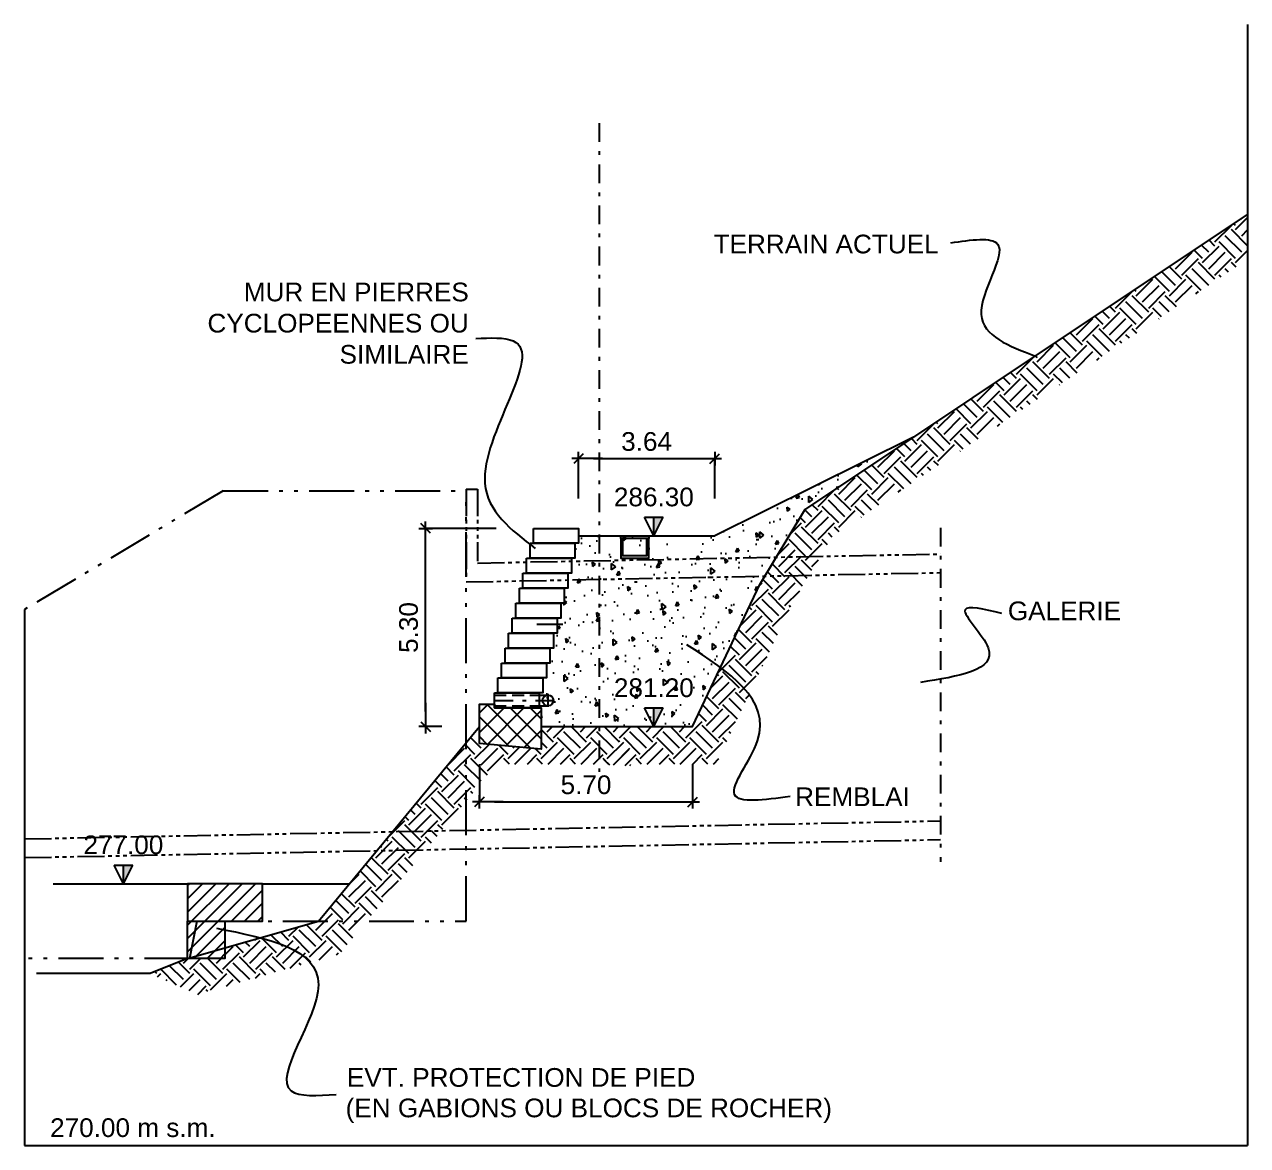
# Model space of a CAD drawing. Extents: x -236 to -84, y 532 to 751.
# Drawn here: x -191.66 to -158.97, y 563.36 to 593.33 of the extents above; entities that cross this region are included whole.
import ezdxf
from ezdxf.enums import TextEntityAlignment as Align

# ---------------------------------------------------------------- set-up
doc = ezdxf.new("R2010")
doc.units = 0
doc.header["$MEASUREMENT"] = 0
for name, pattern in [('ACAD_ISO04W100', [30, 24, -3, 0, -3]), ('ACAD_ISO05W100', [36, 24, -3, 0, -3, 0, -3, 0, -3]), ('ACAD_ISO12W100', [21, 12, -3, 0, -3, 0, -3]), ('NASCOSTA', [9.525, 6.35, -3.175]), ('TRATTOPUNTO', [1, 0.5, -0.25, 0, -0.25])]:
    doc.linetypes.add(name, pattern=pattern)
for name, color, linetype in [('DIME', 6, 'Continuous'), ('LIN010CO', 2, 'Continuous'), ('LIN018CO', 6, 'Continuous'), ('LIN018TR', 6, 'NASCOSTA'), ('LIN025CO', 7, 'Continuous'), ('LIN035CO', 1, 'Continuous'), ('TEXT035', 1, 'Continuous')]:
    doc.layers.add(name, color=color, linetype=linetype)
doc.layers.add('no_plot', color=5, linetype='Continuous', plot=False)
doc.styles.add('ARIAL', font='arial.ttf')
doc.styles.add('ROMANS', font='romans.shx')
doc.dimstyles.new('BO1', dxfattribs={"dimtxt": 0.25, "dimasz": 0.2, "dimexe": 0, "dimexo": 0.5, "dimgap": 0.1, "dimtad": 1, "dimzin": 0, "dimdsep": 46, "dimtxsty": 'ROMANS', "dimblk1": 'LINE', "dimblk2": 'LINE', "dimsah": 1, "dimcen": 2.5, "dimclrd": 256, "dimclre": 256, "dimclrt": 1, "dimadec": 0, "dimazin": 0, "dimtfac": 1, "dimtmove": 2, "dimatfit": 3, "dimldrblk": 'LINE', "dimfxl": 1, "dimtvp": 1, "dimtolj": 1, "dimtzin": 0, "dimarcsym": 0})
pattern_1 = [(45, (-14.8876, 437.252), (6e-17, 0.8838835), [0.625, -0.625]), (45, (-15.05334, 437.41775), (6e-17, 0.8838835), [0.625, -0.625]), (45, (-15.2191, 437.5835), (6e-17, 0.8838835), [0.625, -0.625]), (135, (-15.2191, 437.69396), (-0.8838835, 1e-16), [0.625, -0.625]), (135, (-15.05334, 437.8597), (-0.8838835, 1e-16), [0.625, -0.625]), (135, (-14.8876, 438.0254), (-0.8838835, 1e-16), [0.625, -0.625])]

# ---------------------------------------------------------------- blocks, each defined once
blk = doc.blocks.new('cavi')
at = {"layer": 'LIN025CO', "flags": 128}
blk.add_lwpolyline([(-1.2, -0.175), (-1.2, -0.1), (-0.45, -0.1), (-0.45, -0.175)], close=True, dxfattribs=at)
for points in [[(-1.2, -0.15), (-1.2, -0.7), (-0.45, -0.7), (-0.45, -0.15)], [(-1.15, -0.175), (-1.15, -0.625), (-0.5, -0.625), (-0.5, -0.175)]]:
    blk.add_lwpolyline(points, dxfattribs=at)
blk = doc.blocks.new('LIVELLI1')
at = {"layer": 'LIN018CO'}
blk.add_solid([(0, 0.25), (0, 0), (0.125, 0.25)], dxfattribs=at)
at = {"layer": 'LIN035CO'}
for p, q in [((-0.125, 0.25), (0.125, 0.25)), ((0, 0), (-0.125, 0.25)), ((0, 0), (0, 0.25)), ((0, 0), (0.125, 0.25))]:
    blk.add_line(p, q, dxfattribs=at)
at = {"layer": 'TEXT035', "style": 'ARIAL'}
blk.add_attdef('VALORE', text='', height=0.25, dxfattribs=at).set_placement((0, 0.395), align=Align.CENTER)
blk = doc.blocks.new('LINE')
for p, q in [((-1.6, 0), (0.45, 0)), ((0, 0.45), (0, -0.45))]:
    blk.add_line(p, q)
at = {"color": 3}
blk.add_line((-0.318, -0.318), (0.318, 0.318), dxfattribs=at)
blk = doc.blocks.new('*D44')
at = {"layer": 'Defpoints', "color": 0, "transparency": 16777216}
for p in [(-173.214, 581.72), (-176.853, 579.656), (-173.214, 579.656)]:
    blk.add_point(p, dxfattribs=at)
at = {"layer": 'DIME', "lineweight": -2, "transparency": 16777216}
for p, q in [((-176.853, 580.656), (-176.853, 581.72)), ((-176.453, 581.72), (-173.614, 581.72)), ((-173.214, 580.656), (-173.214, 581.72))]:
    blk.add_line(p, q, dxfattribs=at)
at = {"layer": 'DIME', "lineweight": -2, "transparency": 16777216, "xscale": 0.4, "yscale": 0.4, "zscale": 0.4, "rotation": 180}
blk.add_blockref('LINE', (-176.853, 581.72), dxfattribs=at)
at = {"layer": 'DIME', "lineweight": -2, "transparency": 16777216, "xscale": 0.4, "yscale": 0.4, "zscale": 0.4}
blk.add_blockref('LINE', (-173.214, 581.72), dxfattribs=at)
at = {"layer": 'DIME', "color": 1, "transparency": 16777216, "insert": (-175.034, 582.176), "char_height": 0.5, "attachment_point": 5, "style": 'ARIAL'}
blk.add_mtext('\\A1;3.64', dxfattribs=at)
blk = doc.blocks.new('*D47')
at = {"layer": 'Defpoints', "color": 0, "transparency": 16777216}
for p in [(-179.503, 574.556), (-173.803, 574.556), (-173.803, 572.543)]:
    blk.add_point(p, dxfattribs=at)
at = {"layer": 'DIME', "lineweight": -2, "transparency": 16777216}
for p, q in [((-179.503, 573.556), (-179.503, 572.543)), ((-173.803, 573.556), (-173.803, 572.543)), ((-179.103, 572.543), (-174.203, 572.543))]:
    blk.add_line(p, q, dxfattribs=at)
at = {"layer": 'DIME', "lineweight": -2, "transparency": 16777216, "xscale": 0.4, "yscale": 0.4, "zscale": 0.4, "rotation": 180}
blk.add_blockref('LINE', (-179.503, 572.543), dxfattribs=at)
at = {"layer": 'DIME', "lineweight": -2, "transparency": 16777216, "xscale": 0.4, "yscale": 0.4, "zscale": 0.4}
blk.add_blockref('LINE', (-173.803, 572.543), dxfattribs=at)
at = {"layer": 'DIME', "color": 1, "transparency": 16777216, "insert": (-176.653, 572.998), "char_height": 0.5, "attachment_point": 5, "style": 'ARIAL'}
blk.add_mtext('\\A1;5.70', dxfattribs=at)
blk = doc.blocks.new('Drainage')
at = {"layer": 'LIN010CO', "linetype": 'NASCOSTA', "ltscale": 0.05, "flags": 128}
for points in [[(0, 0.145), (1.2, 0.145)], [(0, -0.144), (1.2, -0.144)]]:
    blk.add_lwpolyline(points, dxfattribs=at)
at = {"layer": 'LIN010CO', "flags": 128}
for points in [[(1.2, 0.145), (1.433, 0.145)], [(1.2, -0.144), (1.433, -0.144)]]:
    blk.add_lwpolyline(points, dxfattribs=at)
at = {"layer": 'LIN018CO'}
blk.add_circle((1.433, 0), 0.144, dxfattribs=at)
at = {"layer": 'LIN018TR', "linetype": 'TRATTOPUNTO', "flags": 128}
for points in [[(0, 0), (1.621, 0)], [(1.433, 0.175), (1.433, -0.175)]]:
    blk.add_lwpolyline(points, dxfattribs=at)
blk = doc.blocks.new('*D54')
at = {"layer": 'Defpoints', "color": 0, "transparency": 16777216}
for p in [(-180.939, 579.856), (-178.053, 579.856), (-179.503, 574.556)]:
    blk.add_point(p, dxfattribs=at)
at = {"layer": 'DIME', "lineweight": -2, "transparency": 16777216}
for p, q in [((-179.053, 579.856), (-180.939, 579.856)), ((-180.939, 574.956), (-180.939, 579.456)), ((-180.503, 574.556), (-180.939, 574.556))]:
    blk.add_line(p, q, dxfattribs=at)
at = {"layer": 'DIME', "lineweight": -2, "transparency": 16777216, "xscale": 0.4, "yscale": 0.4, "zscale": 0.4}
for p, rotation in [((-180.939, 579.856), 90), ((-180.939, 574.556), 270)]:
    blk.add_blockref('LINE', p, dxfattribs=dict(at, rotation=rotation))
at = {"layer": 'DIME', "color": 1, "transparency": 16777216, "insert": (-181.394, 577.206), "char_height": 0.5, "attachment_point": 5, "rotation": 90, "style": 'ARIAL'}
blk.add_mtext('\\A1;5.30', dxfattribs=at)

msp = doc.modelspace()

# ---------------------------------------------------------------- hatches: boundary and pattern name
at = {"layer": 'LIN010CO'}
h = msp.add_hatch(dxfattribs=at)
h.set_pattern_fill('EARTH', color=256, scale=2.5, angle=45, style=0)
h.set_pattern_definition(pattern_1)
h.paths.add_polyline_path([(-165.748, 582.524), (-158.971, 587.042), (-158.971, 588.244), (-166.303, 583.356), (-170.803, 580.356), (-172.003, 578.356), (-173.803, 574.556), (-176.303, 574.556), (-176.303, 573.556), (-173.17, 573.556), (-171.12, 577.884), (-170.061, 579.649)])
h.paths.add_polyline_path([(-175.447, 570.616), (-175.447, 574.174), (-176.222, 574.174), (-176.222, 570.616)], flags=9)
h.paths.add_polyline_path([(-179.503, 574.106), (-179.503, 574.356), (-179.668, 574.356), (-183.803, 569.356), (-186.303, 568.642), (-186.303, 568.356), (-187.303, 568.356), (-188.303, 567.956), (-187.028, 567.395), (-183.23, 568.48), (-179.032, 573.556), (-176.303, 573.556), (-176.303, 574.556), (-177.853, 574.556), (-177.853, 573.956)])
h = msp.add_hatch(dxfattribs=at)
h.set_pattern_fill('AR-CONC', color=256, scale=0.15, angle=45, style=0)
h.set_pattern_definition([(95, (-14.8876, 437.252), (0.827328, 0.6942106), [0.1125, -1.2375]), (40, (-14.8876, 437.252), (-0.944988, 0.650652), [0.09, -0.99]), (145.4514, (-14.8187, 437.3099), (-0.117659, 1.344863), [0.0956103, -1.051713]), (91.1842, (-15.0997, 437.4642), (1.3075395, 0.956421), [0.16875, -1.85625]), (141.6356, (-14.9908, 437.5439), (-0.041849, 2.024568), [0.143415, -1.57757]), (36.1842, (-15.0997, 437.4642), (-0.04185, 2.024568), [0.135, -1.485]), (66, (-14.94065, 437.5172), (1.0601574, 0.2060737), [0.1125, -1.2375]), (11, (-14.9406, 437.5172), (-0.511063, 1.0272127), [0.09, -0.99]), (116.4514, (-14.8523, 437.5344), (0.5490954, 1.233286), [0.0956103, -1.051713]), (82.5, (-14.8876, 437.252), (-0.3401898, 0.3659847), [0, -0.978, 0, -1.005, 0, -0.99375]), (52.5, (-14.8876, 437.252), (-0.1393094, 0.6973642), [0, -0.573, 0, -0.9555, 0, -0.37875]), (12.5, (-15.12414, 437.0155), (0.59012725, 0.54228114), [0, -0.375, 0, -1.17, 0, -1.5525]), (2.5, (-15.2302, 436.9094), (0.512385, 0.7247397), [0, -0.4875, 0, -0.777, 0, -1.1025])])
h.paths.add_polyline_path([(-176.853, 579.656), (-174.443, 579.656), (-174.443, 579.056), (-173.693, 579.056), (-173.693, 579.656), (-173.214, 579.656), (-167.9, 582.291), (-170.803, 580.356), (-171.223, 579.656), (-172.003, 578.356), (-173.803, 574.556), (-177.853, 574.556), (-177.853, 575.056), (-177.861, 575.056)])
h = msp.add_hatch(dxfattribs=at)
h.set_pattern_fill('ANSI37', color=256, scale=3, style=0)
h.set_pattern_definition([(45, (-14.8876, 437.252), (-0.26516504, 0.26516504), []), (135, (-14.8876, 437.252), (-0.26516504, -0.26516504), [])])
h.paths.add_polyline_path([(-177.853, 575.056), (-179.103, 575.056), (-179.103, 575.156), (-179.503, 575.156), (-179.503, 574.106), (-177.853, 573.956)])
h = msp.add_hatch(dxfattribs=at)
h.set_pattern_fill('EARTH', color=256, scale=2.5, angle=45, style=0)
h.set_pattern_definition(pattern_1)
h.paths.add_polyline_path([(-176.18, 573.527), (-176.116, 574.174), (-175.564, 574.174), (-175.447, 573.678), (-175.349, 573.514)])
h = msp.add_hatch(dxfattribs=at)
h.set_pattern_fill('ANSI31', color=256, scale=2, style=0)
h.set_pattern_definition([(45, (-14.88762, 437.25202), (-0.1767767, 0.1767767), [])])
h.paths.add_polyline_path([(-187.303, 570.356), (-187.303, 569.356), (-186.303, 569.356), (-185.303, 569.356), (-185.303, 570.356)])
h.paths.add_polyline_path([(-186.303, 569.356), (-187.053, 569.356), (-187.25, 568.371), (-186.303, 568.642)])
h.paths.add_polyline_path([(-186.303, 568.642), (-187.25, 568.371), (-187.253, 568.356), (-186.303, 568.356)])
h.paths.add_polyline_path([(-187.053, 569.356), (-187.303, 569.356), (-187.303, 568.356), (-187.25, 568.371)])

# ---------------------------------------------------------------- linework, layer by layer
for p, q in [((-158.971, 593.328), (-158.971, 563.356)), ((-191.663, 577.686), (-191.663, 563.356)), ((-190.9, 570.356), (-187.309, 570.356)), ((-191.663, 563.356), (-158.971, 563.356))]:
    msp.add_line(p, q, dxfattribs=at)
at = {"layer": 'LIN018CO', "flags": 128}
for points in [[(-178.053, 579.856), (-176.853, 579.856), (-176.853, 579.456), (-178.053, 579.456), (-178.053, 579.856)], [(-178.148, 579.456), (-176.948, 579.456), (-176.948, 579.056), (-178.148, 579.056), (-178.148, 579.456)], [(-178.244, 579.056), (-177.044, 579.056), (-177.044, 578.656), (-178.244, 578.656), (-178.244, 579.056)], [(-178.339, 578.656), (-177.139, 578.656), (-177.139, 578.256), (-178.339, 578.256), (-178.339, 578.656)], [(-178.435, 578.256), (-177.235, 578.256), (-177.235, 577.856), (-178.435, 577.856), (-178.435, 578.256)], [(-178.53, 577.856), (-177.33, 577.856), (-177.33, 577.456), (-178.53, 577.456), (-178.53, 577.856)], [(-178.626, 577.456), (-177.426, 577.456), (-177.426, 577.056), (-178.626, 577.056), (-178.626, 577.456)], [(-178.721, 577.056), (-177.521, 577.056), (-177.521, 576.656), (-178.721, 576.656), (-178.721, 577.056)], [(-178.817, 576.656), (-177.617, 576.656), (-177.617, 576.256), (-178.817, 576.256), (-178.817, 576.656)], [(-178.912, 576.256), (-177.712, 576.256), (-177.712, 575.856), (-178.912, 575.856), (-178.912, 576.256)], [(-179.008, 575.856), (-177.808, 575.856), (-177.808, 575.456), (-179.008, 575.456), (-179.008, 575.856)], [(-179.103, 575.456), (-177.903, 575.456), (-177.903, 575.056), (-179.103, 575.056), (-179.103, 575.456)]]:
    msp.add_lwpolyline(points, dxfattribs=at)
at = {"layer": 'LIN018CO'}
for points in [[(-166.903, 587.491), (-165.651, 587.456), (-166.088, 585.573), (-164.641, 584.464)], [(-179.6, 584.935), (-178.6, 584.869), (-179.357, 581.057), (-178.011, 579.322)], [(-165.539, 577.584), (-166.522, 577.68), (-165.901, 576.659), (-167.713, 575.739)], [(-171.199, 572.688), (-172.682, 572.742), (-172.069, 574.178), (-173.955, 576.745)], [(-186.532, 569.169), (-183.807, 567.653), (-184.537, 564.818), (-183.33, 564.721)]]:
    msp.add_spline(points, degree=3, dxfattribs=at)
at = {"layer": 'LIN018TR', "linetype": 'ACAD_ISO12W100', "ltscale": 0.1}
for p, q in [((-186.353, 580.856), (-191.663, 577.686)), ((-186.353, 580.856), (-179.853, 580.856)), ((-179.853, 569.356), (-179.853, 580.856)), ((-187.053, 569.356), (-187.253, 568.356)), ((-187.053, 569.356), (-179.853, 569.356)), ((-187.253, 568.356), (-191.663, 568.356))]:
    msp.add_line(p, q, dxfattribs=at)
at = {"layer": 'LIN018TR', "linetype": 'ACAD_ISO04W100', "ltscale": 0.03}
msp.add_line((-179.853, 580.906), (-179.553, 580.906), dxfattribs=at)
at = {"layer": 'LIN018TR', "linetype": 'ACAD_ISO05W100', "ltscale": 0.03}
for p, q in [((-179.853, 580.906), (-179.853, 578.474)), ((-179.553, 580.906), (-179.553, 578.98)), ((-179.553, 578.93), (-167.174, 579.172)), ((-179.853, 578.424), (-167.174, 578.672)), ((-191.663, 571.555), (-167.174, 572.035)), ((-191.663, 571.055), (-167.174, 571.535))]:
    msp.add_line(p, q, dxfattribs=at)
at = {"layer": 'LIN018TR', "linetype": 'TRATTOPUNTO'}
msp.add_line((-167.174, 579.87), (-167.174, 570.944), dxfattribs=at)
at = {"layer": 'LIN025CO'}
for p, q in [((-185.303, 570.356), (-182.976, 570.356)), ((-187.303, 568.356), (-188.303, 567.956)), ((-188.303, 567.956), (-191.341, 567.956))]:
    msp.add_line(p, q, dxfattribs=at)
at = {"layer": 'LIN025CO', "flags": 128}
for points in [[(-177.853, 574.556), (-173.803, 574.556), (-172.003, 578.356), (-170.803, 580.356), (-166.303, 583.356), (-158.971, 588.244)], [(-187.303, 568.356), (-183.803, 569.356), (-179.503, 574.556)]]:
    msp.add_lwpolyline(points, dxfattribs=at)
at = {"layer": 'LIN035CO'}
msp.add_line((-176.853, 579.656), (-173.214, 579.656), dxfattribs=at)
at = {"layer": 'LIN035CO', "flags": 128}
msp.add_lwpolyline([(-167.9, 582.291), (-173.214, 579.656)], dxfattribs=at)
for points in [[(-179.103, 575.056), (-177.853, 575.056), (-177.853, 573.956), (-179.503, 574.106), (-179.503, 575.156), (-179.103, 575.156)], [(-187.303, 569.356), (-185.303, 569.356), (-185.303, 570.356), (-187.303, 570.356)], [(-187.303, 568.356), (-187.303, 569.356), (-186.303, 569.356), (-186.303, 568.356)]]:
    msp.add_lwpolyline(points, close=True, dxfattribs=at)
at = {"layer": 'no_plot', "linetype": 'TRATTOPUNTO'}
msp.add_line((-176.303, 590.688), (-176.303, 573.347), dxfattribs=at)
at = {"layer": 'no_plot', "flags": 128}
msp.add_lwpolyline([(-177.971, 577.291), (-177.273, 577.291)], dxfattribs=at)

# ---------------------------------------------------------------- block references
at = {"xscale": 2, "yscale": 2, "zscale": 2}
for p, values in [((-174.839, 579.656), {'VALORE': '286.30'}), ((-174.839, 574.556), {'VALORE': '281.20'}), ((-189.019, 570.356), {'VALORE': '277.00'})]:
    msp.add_blockref('LIVELLI1', p, dxfattribs=at).add_auto_attribs(values)
at = {"layer": 'LIN025CO'}
msp.add_blockref('cavi', (-174.525, 579.756), dxfattribs=at)
at = {"layer": 'no_plot'}
msp.add_blockref('Drainage', (-179.103, 575.256), dxfattribs=at)

# ---------------------------------------------------------------- texts
at = {"layer": 'TEXT035', "style": 'ARIAL'}
for s, p in [('TERRAIN ACTUEL', (-173.242, 587.208)), ('GALERIE', (-165.378, 577.4)), ('REMBLAI', (-171.063, 572.43)), ('EVT. PROTECTION DE PIED', (-183.044, 564.927)), ('(EN GABIONS OU BLOCS DE ROCHER)', (-183.079, 564.112)), ('270.00 m s.m.', (-190.978, 563.584))]:
    msp.add_text(s, height=0.5, dxfattribs=at).set_placement(p)
at = {"layer": 'TEXT035', "insert": (-179.786, 586.426), "char_height": 0.5, "width": 8.08079, "attachment_point": 3, "style": 'ARIAL'}
msp.add_mtext('MUR EN PIERRES CYCLOPEENNES OU SIMILAIRE', dxfattribs=at)

# ---------------------------------------------------------------- dimensions: what is measured, and where the dimension line sits
at = {"layer": 'DIME'}
for base, p1, p2, picture, middle in [((-173.214, 581.72), (-176.853, 579.656), (-173.214, 579.656), '*D44', (-175.034, 582.176)), ((-173.803, 572.543), (-179.503, 574.556), (-173.803, 574.556), '*D47', (-176.653, 572.998))]:
    dim = msp.add_linear_dim(base=base, p1=p1, p2=p2, dimstyle='BO1', override={"dimscale": 2, "dimtxsty": 'ARIAL'}, dxfattribs=at)
    dim.commit()
    dim.dimension.update_dxf_attribs({"geometry": picture, "text_midpoint": middle})
dim = msp.add_linear_dim(base=(-180.939, 579.856), p1=(-179.503, 574.556), p2=(-178.053, 579.856), angle=90, dimstyle='BO1', override={"dimscale": 2, "dimtxsty": 'ARIAL'}, dxfattribs=at)
dim.commit()
dim.dimension.update_dxf_attribs({"geometry": '*D54', "text_midpoint": (-181.394, 577.206)})

doc.saveas('drawing.dxf')
